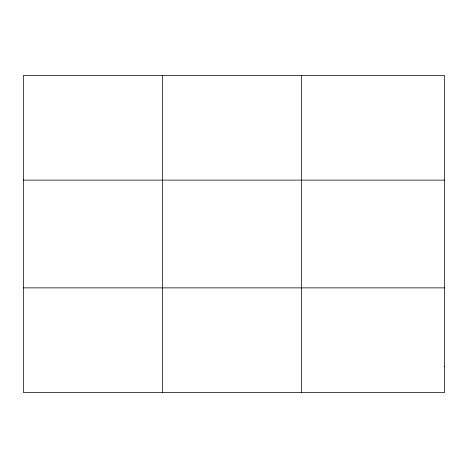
<?xml version="1.0" encoding="UTF-8"?>
<svg xmlns="http://www.w3.org/2000/svg" width="468" height="468" viewBox="0 0 468 468"><rect width="100%" height="100%" fill="white"/><g stroke="black" fill="none" stroke-linecap="round" stroke-linejoin="round"><path stroke-width="0.7" d="M162.396 392.453L162.396 75.547M301.392 392.453L301.392 75.547M23.4 180.127L444.6 180.127M23.4 287.873L444.6 287.873M444.6 366.309L444.6 392.453L23.4 392.453L23.4 75.547L444.6 75.547L444.6 366.309"/></g></svg>
